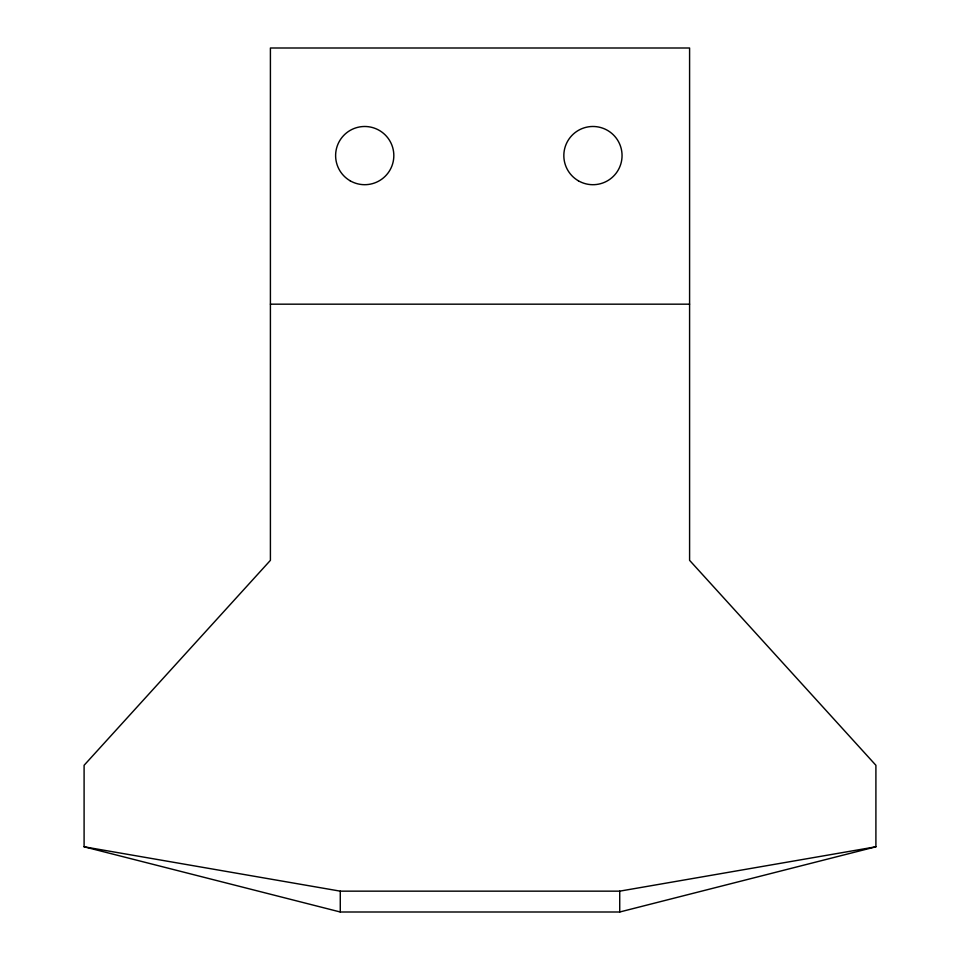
<?xml version="1.0" encoding="UTF-8"?>
<svg xmlns="http://www.w3.org/2000/svg" width="960" height="960" viewBox="0 0 960 960"><rect width="100%" height="100%" fill="white"/><g stroke="black" fill="none" stroke-linecap="round" stroke-linejoin="round"><path stroke-width="1.44" d="M619.728 912L875.904 846.792L875.904 765.288L689.592 560.34L689.592 48L270.408 48L270.408 560.34L84.096 765.288L84.096 846.792L340.272 912L619.728 912L619.728 891.156L875.904 846.792M270.408 304.176L689.592 304.176M84.096 846.792L340.272 891.156L619.728 891.156M340.272 891.156L340.272 912M578.388 180.804A29.112 29.112 0 0 0 622.056 155.592A29.112 29.112 0 0 0 578.388 130.38A29.112 29.112 0 0 0 578.388 180.804M350.172 180.804A29.112 29.112 0 0 0 393.828 155.592A29.112 29.112 0 0 0 350.172 130.38A29.112 29.112 0 0 0 350.172 180.804"/></g></svg>
